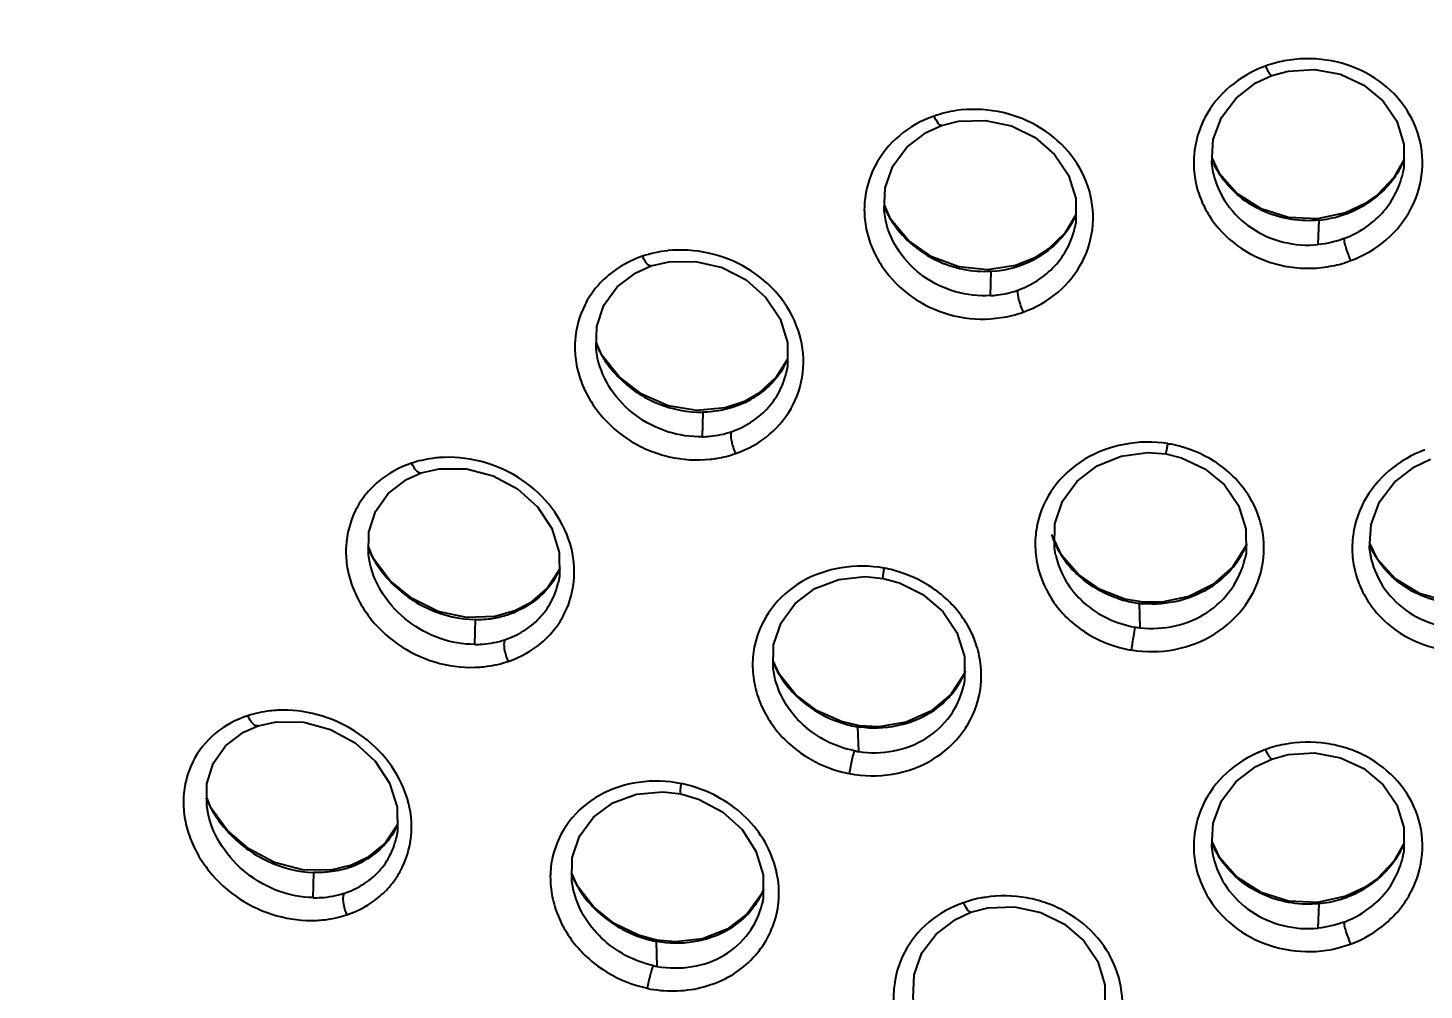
# Model space of a CAD drawing. Header units: millimetres. Extents: x 3631 to 3841, y 294 to 591.
# Drawn here: x 3769.44 to 3787.64, y 505.32 to 517.86 of the extents above; entities that cross this region are included whole.
import ezdxf

# ---------------------------------------------------------------- set-up
doc = ezdxf.new("R2010")
doc.units = ezdxf.units.MM
doc.header["$LTSCALE"] = 0.1
doc.layers.add('DIM', color=3, linetype='Continuous')
doc.styles.get("Standard").update_dxf_attribs({"font": 'arial.ttf'})
doc.dimstyles.new('ISO-25', dxfattribs={"dimtxt": 2.5, "dimasz": 2.5, "dimexe": 1.25, "dimexo": 0.625, "dimtad": 1, "dimlfac": 1.333333, "dimtxsty": 'Standard', "dimcen": 2.5, "dimadec": 0, "dimazin": 0, "dimtfac": 1, "dimtmove": 0, "dimatfit": 3, "dimfxl": 0, "dimarcsym": 0})

# ---------------------------------------------------------------- blocks, each defined once
blk = doc.blocks.new('*D74')
at = {"layer": 'Defpoints', "color": 0}
for p in [(3786.12, 534.251), (3756.118, 373.592), (3779.944, 373.592)]:
    blk.add_point(p, dxfattribs=at)
at = {"layer": 'DIM', "color": 0, "lineweight": -2}
for p, q in [((3785.495, 534.251), (3754.868, 534.251)), ((3756.118, 531.751), (3756.118, 376.092)), ((3779.319, 373.592), (3754.868, 373.592))]:
    blk.add_line(p, q, dxfattribs=at)
at = {"layer": 'DIM', "color": 0}
for points in [[(3755.702, 531.751), (3756.535, 531.751), (3756.118, 534.251)], [(3755.702, 376.092), (3756.535, 376.092), (3756.118, 373.592)]]:
    blk.add_solid(points, dxfattribs=at)
at = {"layer": 'DIM', "color": 0, "insert": (3754.238, 453.922), "char_height": 2.5, "attachment_point": 5, "rotation": 90}
blk.add_mtext('214', dxfattribs=at)

msp = doc.modelspace()

# ---------------------------------------------------------------- linework, layer by layer
at = {"color": 7, "linetype": 'Continuous'}
for p, q in [((3784.9761, 515.9652), (3784.8809, 516.169)), ((3787.3791, 516.1426), (3787.2509, 515.9138)), ((3784.8965, 515.966), (3784.8984, 515.958)), ((3787.3647, 515.9612), (3787.3653, 515.9638)), ((3780.6917, 515.3682), (3780.6069, 515.5581)), ((3786.866, 515.5685), (3786.6214, 515.4541)), ((3786.8563, 515.5486), (3786.866, 515.5685)), ((3780.6246, 515.3471), (3780.6233, 515.3528)), ((3783.1028, 515.4273), (3782.9656, 515.1942)), ((3786.6214, 515.4541), (3786.2541, 515.3747)), ((3786.2646, 515.0386), (3786.2741, 515.3572)), ((3782.9656, 515.1942), (3782.7442, 514.9771)), ((3783.0885, 515.2486), (3783.0898, 515.2545)), ((3782.7442, 514.9771), (3782.5678, 514.8653)), ((3782.5678, 514.8653), (3782.3184, 514.7652)), ((3782.5514, 514.8418), (3782.5678, 514.8653)), ((3782.3184, 514.7652), (3781.9501, 514.7089)), ((3781.9915, 514.3723), (3782.0004, 514.6913)), ((3776.9244, 513.5962), (3776.8513, 513.7675)), ((3776.8683, 513.5569), (3776.8677, 513.5593)), ((3779.3436, 513.544), (3779.1981, 513.308)), ((3779.3293, 513.3667), (3779.3312, 513.3752)), ((3779.1981, 513.308), (3778.9706, 513.0998)), ((3778.7854, 512.9942), (3778.5304, 512.908)), ((3778.7622, 512.9677), (3778.7854, 512.9942)), ((3778.9706, 513.0998), (3778.7854, 512.9942)), ((3778.5304, 512.908), (3778.1608, 512.8742)), ((3778.2371, 512.5317), (3778.2456, 512.8534)), ((3774.5691, 512.0605), (3774.5691, 512.0605)), ((3782.9176, 510.989), (3782.8252, 511.1838)), ((3787.0368, 510.937), (3786.938, 511.1445)), ((3773.9431, 510.9493), (3773.8813, 511.1003)), ((3782.8398, 510.9908), (3782.8408, 510.9865)), ((3773.8978, 510.8895), (3773.8976, 510.8904)), ((3774.1607, 510.6599), (3773.9431, 510.9493)), ((3776.3696, 510.8013), (3776.2166, 510.5632)), ((3785.3083, 510.9383), (3785.3093, 510.9426)), ((3786.9537, 510.9426), (3786.9559, 510.9331)), ((3783.9796, 510.3735), (3783.7425, 510.4138)), ((3775.7891, 510.2629), (3775.5283, 510.1893)), ((3775.7596, 510.2342), (3775.7891, 510.2629)), ((3783.9416, 510.0408), (3783.9317, 510.3602)), ((3783.9764, 510.3555), (3783.9796, 510.3735)), ((3775.5283, 510.1893), (3775.1574, 510.1753)), ((3775.268, 509.8233), (3775.2762, 510.1486)), ((3779.2401, 509.4298), (3779.1577, 509.6118)), ((3779.1743, 509.4094), (3779.1728, 509.4161)), ((3781.6397, 509.2777), (3781.6407, 509.2822)), ((3780.2849, 508.7645), (3780.0495, 508.8176)), ((3772.4416, 508.7643), (3772.4415, 508.7643)), ((3780.2735, 508.4272), (3780.2628, 508.7494)), ((3780.2738, 508.7477), (3780.2849, 508.7645)), ((3771.8259, 507.6949), (3771.7732, 507.828)), ((3772.0379, 507.4019), (3771.8259, 507.6949)), ((3771.79, 507.6154), (3771.7891, 507.6192)), ((3774.2632, 507.4813), (3774.0987, 507.234)), ((3774.0987, 507.234), (3773.8599, 507.0395)), ((3784.9762, 507.0505), (3784.8809, 507.2545)), ((3787.3791, 507.228), (3787.2509, 506.9994)), ((3773.8599, 507.0395), (3773.658, 506.9445)), ((3784.8965, 507.0515), (3784.8984, 507.0435)), ((3787.3647, 507.0466), (3787.3653, 507.0493)), ((3773.3922, 506.8813), (3773.0203, 506.8831)), ((3773.1602, 506.5208), (3773.1681, 506.8496)), ((3773.658, 506.9445), (3773.3922, 506.8813)), ((3773.6234, 506.9145), (3773.658, 506.9445)), ((3776.606, 506.6717), (3776.5325, 506.8405)), ((3776.5497, 506.6339), (3776.5476, 506.643)), ((3779.0255, 506.6214), (3779.0061, 506.5691)), ((3786.866, 506.654), (3786.6215, 506.5396)), ((3786.8563, 506.6341), (3786.866, 506.654)), ((3779.0061, 506.5691), (3778.8186, 506.3096)), ((3779.0128, 506.4411), (3779.0138, 506.4455)), ((3786.6215, 506.5396), (3786.2542, 506.4601)), ((3786.2646, 506.124), (3786.2741, 506.4427)), ((3778.8186, 506.3096), (3778.5576, 506.1099)), ((3777.6375, 505.969), (3777.4022, 506.0322)), ((3777.6468, 505.6251), (3777.6355, 505.9507))]:
    msp.add_line(p, q, dxfattribs=at)
for points in [[(3784.8994, 515.9582), (3784.8768, 516.1013), (3784.895, 516.4078), (3785.0019, 516.6976), (3785.1925, 516.95), (3785.4519, 517.1482), (3785.6575, 517.2441)], [(3785.6575, 517.2441), (3785.8724, 517.3026), (3786.2161, 517.3233), (3786.5535, 517.2612), (3786.8586, 517.1195), (3787.1086, 516.909), (3787.2871, 516.6467), (3787.379, 516.3506), (3787.3791, 516.0413), (3787.3642, 515.9614)], [(3781.3528, 516.591), (3781.5744, 516.6472), (3781.9222, 516.6594), (3782.2633, 516.5874), (3782.5725, 516.4349), (3782.8266, 516.2146), (3783.0086, 515.9435), (3783.1026, 515.6404), (3783.1029, 515.3274), (3783.088, 515.2488)], [(3780.6246, 515.3471), (3780.6034, 515.4777), (3780.6167, 515.7793), (3780.7166, 516.0625), (3780.899, 516.3078), (3781.1509, 516.4994), (3781.3528, 516.591)], [(3786.2541, 515.3747), (3785.8776, 515.3914), (3785.5206, 515.5039), (3785.2128, 515.7002), (3784.9761, 515.9652)], [(3787.2509, 515.9138), (3787.0352, 515.6871), (3786.866, 515.5685)], [(3781.9501, 514.7089), (3781.5762, 514.7486), (3781.2242, 514.8812), (3780.9227, 515.093), (3780.6917, 515.3682)], [(3777.5662, 514.7608), (3777.7948, 514.8154), (3778.1465, 514.8204), (3778.4913, 514.7393), (3778.8042, 514.5773), (3779.0617, 514.3484), (3779.2467, 514.0702), (3779.3427, 513.7618), (3779.344, 513.447), (3779.3288, 513.3669)], [(3776.8683, 513.5569), (3776.8485, 513.6752), (3776.8575, 513.9712), (3776.9506, 514.2479), (3777.1245, 514.4868), (3777.3683, 514.6725), (3777.5662, 514.7609)], [(3778.1608, 512.8742), (3777.7896, 512.9356), (3777.4432, 513.0869), (3777.1487, 513.3127), (3776.9244, 513.5962)], [(3782.8403, 510.9909), (3782.8233, 511.0866), (3782.8295, 511.3975), (3782.9316, 511.6926), (3783.1192, 511.952), (3783.3795, 512.1535), (3783.6958, 512.2808), (3784.0402, 512.3268), (3784.276, 512.3086)], [(3784.276, 512.3086), (3784.4822, 512.2578), (3784.7853, 512.1152), (3785.0405, 511.9042), (3785.2233, 511.6362), (3785.3203, 511.3307), (3785.3226, 511.012), (3785.3083, 510.9382)], [(3786.9569, 510.9332), (3786.9339, 511.0802), (3786.9536, 511.3888), (3787.063, 511.682), (3787.2567, 511.9383), (3787.5192, 512.1404), (3787.7265, 512.239)], [(3773.8976, 510.8904), (3773.8795, 510.9974), (3773.8846, 511.2884), (3773.9718, 511.5597), (3774.1383, 511.7934), (3774.3746, 511.9745), (3774.5691, 512.0605)], [(3774.5691, 512.0605), (3774.8036, 512.1139), (3775.1586, 512.113), (3775.5064, 512.0245), (3775.8223, 511.8546), (3776.0825, 511.619), (3776.2698, 511.3355), (3776.3675, 511.0238), (3776.3705, 510.7088), (3776.3547, 510.6246)], [(3783.7425, 510.4138), (3783.4185, 510.5391), (3783.136, 510.7348), (3782.9176, 510.989)], [(3785.3247, 511.1139), (3785.1463, 510.832), (3784.8911, 510.6037), (3784.5748, 510.4477), (3784.2234, 510.3738), (3783.9796, 510.3735)], [(3788.6907, 510.4689), (3788.3235, 510.3787), (3787.9455, 510.3847), (3787.5859, 510.4879), (3787.2755, 510.677), (3787.0368, 510.937)], [(3775.1574, 510.1753), (3774.7889, 510.2555), (3774.4484, 510.4226), (3774.1607, 510.6599)], [(3779.1728, 509.4161), (3779.156, 509.5108), (3779.1613, 509.8174), (3779.2606, 510.1064), (3779.4444, 510.3584), (3779.7005, 510.5516), (3780.0135, 510.6705), (3780.3557, 510.7082), (3780.5901, 510.6849)], [(3780.5901, 510.6849), (3780.8023, 510.6276), (3781.1096, 510.4753), (3781.368, 510.2551), (3781.5529, 509.9792), (3781.6513, 509.6679), (3781.6533, 509.3473), (3781.6397, 509.2776)], [(3776.2166, 510.5632), (3775.9831, 510.3627), (3775.7891, 510.2629)], [(3780.0495, 508.8176), (3779.7301, 508.9589), (3779.4531, 509.167), (3779.2401, 509.4298)], [(3781.6529, 509.4458), (3781.4721, 509.17), (3781.2139, 508.9517), (3780.8924, 508.809), (3780.5349, 508.7515), (3780.2849, 508.7645)], [(3772.4415, 508.7643), (3772.6805, 508.8166), (3773.0378, 508.8111), (3773.3878, 508.7167), (3773.7056, 508.5408), (3773.9675, 508.3003), (3774.156, 508.013), (3774.2548, 507.6996), (3774.2594, 507.3851), (3774.2431, 507.2971)], [(3771.7891, 507.6192), (3771.7722, 507.7177), (3771.7748, 508.005), (3771.8577, 508.2725), (3772.0189, 508.5025), (3772.2497, 508.6801), (3772.4416, 508.7643)], [(3785.6575, 508.3296), (3785.8724, 508.3881), (3786.2162, 508.4087), (3786.5536, 508.3467), (3786.8587, 508.2049), (3787.1087, 507.9943), (3787.2872, 507.732), (3787.3791, 507.4359), (3787.3791, 507.1265), (3787.3642, 507.0469)], [(3784.8994, 507.0437), (3784.8768, 507.1868), (3784.895, 507.4933), (3785.0019, 507.7831), (3785.1925, 508.0355), (3785.452, 508.2337), (3785.6575, 508.3296)], [(3776.5476, 506.643), (3776.531, 506.7376), (3776.5356, 507.0402), (3776.6329, 507.3241), (3776.8136, 507.5703), (3777.0663, 507.7574), (3777.3767, 507.8703), (3777.718, 507.9019), (3777.9532, 507.8744)], [(3777.9532, 507.8744), (3778.1825, 507.807), (3778.4963, 507.6405), (3778.7534, 507.4089), (3778.9328, 507.1274), (3779.0257, 506.818), (3779.0255, 506.505), (3779.0128, 506.4411)], [(3773.0203, 506.8831), (3772.6547, 506.9779), (3772.3194, 507.1567), (3772.0379, 507.4019)], [(3786.2542, 506.4601), (3785.8777, 506.4769), (3785.5207, 506.5893), (3785.2129, 506.7855), (3784.9762, 507.0505)], [(3787.2509, 506.9994), (3787.0352, 506.7726), (3786.866, 506.654)], [(3777.4022, 506.0322), (3777.0861, 506.1859), (3776.8139, 506.4032), (3776.606, 506.6717)], [(3781.0048, 505.0829), (3780.9834, 505.2146), (3780.9971, 505.5167), (3781.0977, 505.8005), (3781.2808, 506.0465), (3781.5335, 506.2386), (3781.7357, 506.3306)], [(3781.7357, 506.3306), (3781.9569, 506.387), (3782.3044, 506.3999), (3782.6454, 506.3285), (3782.9543, 506.1769), (3783.2079, 505.9572), (3783.3895, 505.6867), (3783.4831, 505.3839), (3783.4831, 505.0711), (3783.4684, 504.9935)], [(3778.5576, 506.1099), (3778.2371, 505.9856), (3777.8831, 505.9454), (3777.6375, 505.969)]]:
    msp.add_lwpolyline(points, dxfattribs=at)
for centre, radius, start, end in [((3786.1986, 515.6022), 1.8713, 101.69177, 109.38103), ((3781.8419, 514.9582), 1.8527, 99.31386, 108.45037), ((3786.027, 516.6437), 1.254, 203.35146, 211.36391), ((3786.2566, 516.6278), 1.229, 332.07413, 336.97417), ((3786.0583, 516.6625), 1.2904, 211.35481, 217.25531), ((3786.2495, 516.6316), 1.237, 329.29894, 332.07361), ((3781.7942, 516.0425), 1.295, 202.58197, 210.92287), ((3786.1563, 516.7287), 1.3721, 295.94374, 300.6817), ((3786.1411, 516.7543), 1.4019, 300.68088, 301.48924), ((3781.8057, 516.0491), 1.3082, 210.91372, 214.63618), ((3782.041, 515.8982), 1.1664, 328.30736, 334.80747), ((3782.0483, 515.8946), 1.1583, 334.81682, 335.72658), ((3786.1288, 516.7967), 1.4456, 275.76282, 286.74242), ((3786.1365, 516.7701), 1.418, 286.75365, 295.93073), ((3778.0001, 513.1923), 1.7808, 97.04174, 107.88572), ((3781.924, 516.0556), 1.3664, 273.20432, 297.33844), ((3781.9626, 515.9773), 1.2791, 297.41132, 298.55283), ((3781.964, 515.975), 1.2764, 298.5512, 302.97588), ((3786.2139, 516.0274), 1.2871, 280.25552, 291.50258), ((3781.9636, 515.3441), 1.2685, 277.42665, 290.86243), ((3778.0773, 514.2699), 1.3375, 202.51869, 205.15493), ((3778.1017, 514.2816), 1.3646, 205.16327, 210.65745), ((3778.1134, 514.2884), 1.3782, 210.64913, 211.27586), ((3778.1169, 514.2905), 1.3823, 211.27657, 213.42103), ((3778.3302, 513.9964), 1.1141, 327.93461, 334.1682), ((3778.3252, 513.9988), 1.1196, 334.16566, 335.79961), ((3778.2158, 514.3685), 1.5084, 223.86376, 224.8463), ((3778.2612, 514.0885), 1.2277, 294.08364, 295.58944), ((3778.2648, 514.0813), 1.2196, 295.58472, 300.81278), ((3784.0402, 510.841), 1.6223, 77.61343, 80.60859), ((3783.9848, 511.6644), 1.2658, 198.6897, 203.39322), ((3783.9939, 511.6683), 1.2757, 203.39179, 207.5957), ((3775.1435, 511.6217), 1.3779, 202.51356, 203.67006), ((3775.1774, 511.6372), 1.4151, 203.69372, 210.52168), ((3783.9956, 511.6692), 1.2776, 207.59507, 210.31446), ((3783.9966, 511.6699), 1.2788, 210.31657, 215.01746), ((3784.1759, 511.626), 1.2589, 323.55473, 328.67031), ((3784.1872, 511.6191), 1.2456, 328.67163, 332.53559), ((3784.2043, 511.6103), 1.2264, 332.53262, 337.29667), ((3788.0532, 511.6071), 1.2207, 203.47711, 211.17539), ((3788.0682, 511.6158), 1.238, 211.16025, 211.61397), ((3775.2, 511.6499), 1.441, 210.504, 212.26473), ((3775.2627, 511.6919), 1.5165, 212.33916, 221.57092), ((3775.4065, 511.2373), 1.0608, 326.70576, 336.7545), ((3780.3036, 509.1936), 1.6531, 75.27344, 79.41529), ((3783.9976, 511.6711), 1.2803, 215.03669, 225.33746), ((3784.1878, 511.6149), 1.2426, 305.56901, 318.30693), ((3784.1732, 511.628), 1.2623, 318.30428, 323.55672), ((3775.3154, 511.7364), 1.5854, 221.51266, 223.31515), ((3784.0359, 511.7103), 1.3352, 225.35229, 229.16081), ((3784.1793, 511.6286), 1.2587, 304.02959, 305.52232), ((3784.1093, 511.7952), 1.4461, 251.30704, 259.11679), ((3775.3097, 511.4047), 1.254, 286.87399, 291.02455), ((3775.3162, 511.3875), 1.2356, 291.02534, 292.88235), ((3784.101, 511.7542), 1.4043, 259.13479, 263.07701), ((3784.0984, 511.7347), 1.3846, 263.08503, 263.70055), ((3784.0975, 511.7265), 1.3763, 263.69992, 264.94245), ((3775.2914, 511.49), 1.3415, 269.34723, 278.71303), ((3775.2977, 511.4458), 1.2968, 278.73348, 286.84964), ((3784.0937, 511.339), 1.307, 260.24684, 263.3158), ((3784.091, 511.3226), 1.5932, 257.31069, 260.389), ((3780.395, 510.1217), 1.3489, 202.79264, 205.26991), ((3780.3922, 510.1204), 1.3459, 205.2682, 210.30325), ((3780.3821, 510.1145), 1.3341, 210.30544, 213.41643), ((3780.3865, 510.1189), 1.3403, 213.46966, 222.96761), ((3780.5712, 509.9392), 1.19, 327.72432, 331.68629), ((3780.5837, 509.9326), 1.1759, 331.68185, 337.14804), ((3780.4438, 510.1716), 1.4181, 222.94804, 227.34521), ((3780.5677, 509.9411), 1.1939, 317.02388, 322.36475), ((3780.5653, 509.943), 1.197, 322.36307, 327.7233), ((3780.5823, 509.9274), 1.1739, 303.54778, 317.02649), ((3780.5041, 510.2255), 1.496, 248.15738, 256.59567), ((3780.5787, 509.935), 1.1822, 302.19551, 303.49185), ((3780.4861, 510.1537), 1.422, 256.6277, 260.96461), ((3780.4809, 510.1234), 1.3912, 260.97883, 261.43614), ((3780.4807, 510.1217), 1.3895, 261.43376, 261.88319), ((3780.4739, 509.7406), 1.3286, 258.75411, 261.32408), ((3786.0934, 507.066), 1.4798, 100.67142, 110.40058), ((3780.4569, 509.7323), 1.6206, 254.87552, 259.13335), ((3777.6262, 506.3647), 1.6793, 73.60125, 78.4623), ((3773.0985, 508.3807), 1.4475, 202.57645, 209.54073), ((3773.128, 508.3967), 1.481, 209.51524, 210.42026), ((3773.1328, 508.3995), 1.4865, 210.42031, 211.48886), ((3773.197, 508.441), 1.563, 211.55534, 219.80805), ((3773.26, 508.4915), 1.6438, 219.75607, 222.21004), ((3773.3086, 507.91), 1.0477, 333.21018, 335.46994), ((3786.027, 507.7292), 1.254, 203.35098, 211.36333), ((3786.2495, 507.7171), 1.2371, 329.29924, 332.07428), ((3786.2565, 507.7133), 1.2291, 332.0748, 336.97225), ((3773.2594, 508.004), 1.1486, 290.60905, 297.97663), ((3786.0583, 507.748), 1.2905, 211.35423, 217.25492), ((3773.2361, 508.0728), 1.2213, 281.3511, 288.46311), ((3773.2512, 508.0248), 1.171, 288.51129, 290.62659), ((3777.8126, 507.3655), 1.3943, 202.49803, 204.00165), ((3777.8086, 507.3636), 1.3898, 203.99835, 210.1929), ((3777.9231, 506.5732), 1.3095, 11.34212, 13.53234), ((3777.7957, 507.3562), 1.3749, 210.19965, 212.2247), ((3777.8028, 507.3622), 1.3842, 212.27684, 221.34338), ((3777.9908, 507.085), 1.1404, 330.2333, 336.57722), ((3786.1563, 507.8142), 1.3721, 295.94513, 300.68299), ((3786.1411, 507.8398), 1.4019, 300.68221, 301.49043), ((3777.8681, 507.419), 1.4707, 221.32358, 225.87612), ((3777.9831, 507.0894), 1.1493, 319.96131, 326.29907), ((3777.9835, 507.0891), 1.1488, 326.29984, 327.35387), ((3777.9842, 507.0887), 1.148, 327.35383, 330.23842), ((3786.1288, 507.8821), 1.4456, 275.76316, 286.7439), ((3786.1365, 507.8556), 1.418, 286.75513, 295.93213), ((3777.9274, 507.4823), 1.5574, 225.9329, 237.11965), ((3777.9997, 507.0731), 1.126, 300.51075, 314.96568), ((3777.9892, 507.0844), 1.1414, 314.94065, 319.95992), ((3777.9528, 507.5195), 1.6024, 237.07685, 245.83318), ((3777.9285, 507.4639), 1.5418, 245.82284, 254.3288), ((3777.9862, 507.0956), 1.1522, 299.7982, 300.52101), ((3777.9033, 507.3776), 1.4518, 254.36551, 258.78082), ((3777.8964, 507.3451), 1.4186, 258.79867, 259.40384), ((3785.716, 508.8632), 3.1032, 283.55001, 288.20908), ((3777.8843, 506.9509), 1.3469, 257.5599, 259.84412), ((3777.8571, 506.9495), 1.6432, 253.12325, 258.12469)]:
    msp.add_arc(centre, radius, start, end, dxfattribs=at)
for points, knots in [([(3785.5776, 517.3675), (3785.4095, 517.3068), (3785.0964, 517.1282), (3784.7582, 516.7159), (3784.6343, 516.294), (3784.6399, 515.953), (3784.6975, 515.7015), (3784.8047, 515.4643), (3785.0068, 515.1751), (3785.2924, 514.9468), (3785.6247, 514.8039), (3785.9814, 514.7177), (3786.2635, 514.7243), (3786.443, 514.7609)], [0, 0, 0, 0, 0.1269373, 0.2498662, 0.3700442, 0.4302239, 0.4907346, 0.5519519, 0.6139755, 0.7402227, 0.8047963, 0.8698682, 1, 1, 1, 1]), ([(3785.6575, 517.2441), (3785.6528, 517.2424), (3785.6373, 517.2552), (3785.6215, 517.2798), (3785.5989, 517.3201), (3785.5849, 517.3508), (3785.5776, 517.3675)], [0, 0, 0, 0, 0.1000962, 0.3193278, 0.6363318, 1, 1, 1, 1]), ([(3786.6857, 514.8299), (3786.8545, 514.8915), (3787.1688, 515.074), (3787.5041, 515.4928), (3787.6541, 515.9983), (3787.5901, 516.5189), (3787.323, 516.976), (3786.8967, 517.3092), (3786.3717, 517.4761), (3785.9992, 517.4695), (3785.8194, 517.4347)], [0, 0, 0, 0, 0.1278673, 0.2521341, 0.3732354, 0.4932114, 0.615, 0.7405234, 0.8696369, 1, 1, 1, 1]), ([(3782.4154, 514.1588), (3782.5807, 514.2161), (3782.8894, 514.3902), (3783.217, 514.7997), (3783.3601, 515.2985), (3783.292, 515.8151), (3783.0268, 516.2737), (3782.6075, 516.6173), (3782.0907, 516.8026), (3781.7211, 516.8126), (3781.5421, 516.7865)], [0, 0, 0, 0, 0.1257277, 0.2478412, 0.3678872, 0.4884849, 0.6121725, 0.7397634, 0.8699913, 1, 1, 1, 1]), ([(3781.2556, 516.7157), (3781.0918, 516.6586), (3780.7858, 516.488), (3780.4562, 516.0856), (3780.3389, 515.6712), (3780.347, 515.3345), (3780.4055, 515.084), (3780.5124, 514.8462), (3780.7126, 514.554), (3781.0634, 514.2599), (3781.5784, 514.0673), (3781.9489, 514.0584), (3782.1276, 514.0862)], [0, 0, 0, 0, 0.1247018, 0.2454837, 0.3647655, 0.4251401, 0.486251, 0.5483592, 0.6114303, 0.7397101, 0.8700357, 1, 1, 1, 1]), ([(3781.3528, 516.591), (3781.3465, 516.5888), (3781.3265, 516.598), (3781.2934, 516.64), (3781.2702, 516.6831), (3781.2556, 516.7157)], [0, 0, 0, 0, 0.1224895, 0.3447915, 1, 1, 1, 1]), ([(3784.8985, 515.9581), (3784.9312, 515.8183), (3785.0563, 515.5465), (3785.3795, 515.2308), (3785.8021, 515.0471), (3786.1123, 515.0234), (3786.2646, 515.0386)], [0, 0, 0, 0, 0.2410741, 0.4888223, 0.7429184, 1, 1, 1, 1]), ([(3786.2741, 515.3572), (3786.0401, 515.3339), (3785.6736, 515.39), (3785.2659, 515.6236), (3785.1004, 515.7902), (3785.0311, 515.8813)], [0, 0, 0, 0, 0.5042078, 0.754431, 1, 1, 1, 1]), ([(3786.5989, 515.1167), (3786.7859, 515.1869), (3787.0472, 515.3582), (3787.2744, 515.6834), (3787.343, 515.8675), (3787.3647, 515.9612)], [0, 0, 0, 0, 0.5074344, 0.7557873, 1, 1, 1, 1]), ([(3787.3132, 516), (3787.2603, 515.9109), (3787.1303, 515.7438), (3786.9634, 515.614), (3786.8734, 515.5589)], [0, 0, 0, 0, 0.4953095, 1, 1, 1, 1]), ([(3781.9913, 514.3733), (3781.8381, 514.3643), (3781.5263, 514.3989), (3781.1064, 514.6013), (3780.783, 514.9267), (3780.657, 515.2046), (3780.6246, 515.3471)], [0, 0, 0, 0, 0.2542215, 0.5083088, 0.7579538, 1, 1, 1, 1]), ([(3780.7293, 515.3056), (3780.798, 515.2061), (3780.9648, 515.0241), (3781.2758, 514.8224), (3781.6289, 514.703), (3781.8777, 514.6854), (3782.0003, 514.6925)], [0, 0, 0, 0, 0.2467627, 0.4973174, 0.749236, 1, 1, 1, 1]), ([(3782.3461, 514.4445), (3782.5262, 514.5084), (3782.7782, 514.6704), (3783.0005, 514.9801), (3783.0671, 515.1579), (3783.088, 515.2487)], [0, 0, 0, 0, 0.5052425, 0.7534821, 1, 1, 1, 1]), ([(3783.0335, 515.2854), (3783.0102, 515.2477), (3782.9076, 515.1007), (3782.7717, 514.9775), (3782.6587, 514.9042)], [0, 0, 0, 0, 0.2477545, 1, 1, 1, 1]), ([(3778.666, 512.3146), (3778.8274, 512.3688), (3779.1299, 512.5363), (3779.4492, 512.9384), (3779.5847, 513.4321), (3779.5111, 513.9455), (3779.2458, 514.4044), (3778.8323, 514.7548), (3778.3242, 514.954), (3777.9592, 514.9779), (3777.7818, 514.9597)], [0, 0, 0, 0, 0.1235731, 0.243835, 0.3632455, 0.4847502, 0.6103234, 0.7396804, 0.8706203, 1, 1, 1, 1]), ([(3786.5992, 515.1168), (3786.5982, 515.1026), (3786.6055, 515.0629), (3786.6235, 514.9943), (3786.6515, 514.9128), (3786.674, 514.8566), (3786.6857, 514.8299)], [0, 0, 0, 0, 0.1421505, 0.3963205, 0.7098673, 1, 1, 1, 1]), ([(3777.4532, 514.8871), (3777.2937, 514.8329), (3777.0673, 514.708), (3776.8321, 514.47), (3776.6525, 514.1933), (3776.5632, 513.8658), (3776.5748, 513.5322), (3776.6351, 513.2822), (3776.7428, 513.0441), (3776.9423, 512.7502), (3777.2183, 512.5102), (3777.5407, 512.3478), (3777.8837, 512.2377), (3778.1584, 512.2204), (3778.3355, 512.2403)], [0, 0, 0, 0, 0.1222612, 0.1821814, 0.2416058, 0.3602052, 0.4208557, 0.4825922, 0.5455445, 0.6095317, 0.7393699, 0.8050712, 0.870683, 1, 1, 1, 1]), ([(3777.5662, 514.7608), (3777.5583, 514.7582), (3777.5347, 514.7649), (3777.5075, 514.7938), (3777.4783, 514.8356), (3777.4614, 514.8692), (3777.4532, 514.8871)], [0, 0, 0, 0, 0.1411498, 0.366731, 0.6679047, 1, 1, 1, 1]), ([(3781.9914, 514.3733), (3782.0217, 514.3751), (3782.142, 514.3862), (3782.2608, 514.4142), (3782.3461, 514.4445)], [0, 0, 0, 0, 0.2513076, 1, 1, 1, 1]), ([(3782.3463, 514.4446), (3782.3423, 514.4305), (3782.3441, 514.3898), (3782.3571, 514.3212), (3782.3817, 514.2402), (3782.4036, 514.1849), (3782.4154, 514.1588)], [0, 0, 0, 0, 0.147813, 0.4002258, 0.7099171, 1, 1, 1, 1]), ([(3778.237, 512.5326), (3778.0833, 512.5288), (3777.7707, 512.5745), (3777.3522, 512.7911), (3777.028, 513.1268), (3776.9008, 513.4112), (3776.8682, 513.5569)], [0, 0, 0, 0, 0.2509751, 0.5047585, 0.7561889, 1, 1, 1, 1]), ([(3778.6114, 512.5985), (3778.7849, 512.6576), (3779.0287, 512.8105), (3779.2439, 513.1076), (3779.3084, 513.2789), (3779.3288, 513.3668)], [0, 0, 0, 0, 0.50388, 0.7518788, 1, 1, 1, 1]), ([(3779.2743, 513.405), (3779.2269, 513.3294), (3779.1124, 513.1884), (3778.9674, 513.0796), (3778.8897, 513.0336)], [0, 0, 0, 0, 0.4968643, 1, 1, 1, 1]), ([(3777.1463, 513.3048), (3777.2897, 513.1607), (3777.6353, 512.9289), (3778.0447, 512.8503), (3778.2455, 512.8544)], [0, 0, 0, 0, 0.5030647, 1, 1, 1, 1]), ([(3778.7622, 512.9677), (3778.7222, 512.9498), (3778.557, 512.8859), (3778.3788, 512.856), (3778.2456, 512.8534)], [0, 0, 0, 0, 0.2473452, 1, 1, 1, 1]), ([(3778.237, 512.5326), (3778.269, 512.5334), (3778.3958, 512.5412), (3778.5215, 512.5679), (3778.6114, 512.5985)], [0, 0, 0, 0, 0.2522115, 1, 1, 1, 1]), ([(3778.6116, 512.5986), (3778.6055, 512.5848), (3778.6025, 512.5437), (3778.6151, 512.4472), (3778.6417, 512.3674), (3778.666, 512.3146)], [0, 0, 0, 0, 0.15464, 0.4059454, 1, 1, 1, 1]), ([(3784.3044, 512.4427), (3784.1169, 512.4725), (3783.7323, 512.4666), (3783.2006, 512.2682), (3782.7887, 511.8951), (3782.6005, 511.4784), (3782.5639, 511.1265), (3782.6036, 510.7715), (3782.7923, 510.3462), (3783.2029, 509.9579), (3783.5561, 509.81), (3783.7404, 509.7685)], [0, 0, 0, 0, 0.1300462, 0.2575322, 0.3808576, 0.5009801, 0.5610409, 0.6214996, 0.7440856, 0.8705513, 1, 1, 1, 1]), ([(3783.8243, 509.752), (3784.0116, 509.7201), (3784.3979, 509.7251), (3784.931, 509.9294), (3785.3407, 510.3109), (3785.567, 510.811), (3785.5645, 511.2664), (3785.4526, 511.6041), (3785.3173, 511.8398), (3785.1355, 512.0475), (3784.8389, 512.276), (3784.5717, 512.3858), (3784.3875, 512.4267)], [0, 0, 0, 0, 0.1299175, 0.2578134, 0.3821392, 0.5031299, 0.6228458, 0.6835315, 0.7450241, 0.8074996, 0.8709952, 1, 1, 1, 1]), ([(3784.276, 512.3086), (3784.2768, 512.3085), (3784.2778, 512.3135), (3784.2802, 512.3192), (3784.2829, 512.3323), (3784.2865, 512.3485), (3784.2906, 512.3689), (3784.2968, 512.4006), (3784.3013, 512.4256), (3784.3044, 512.4427)], [0, 0, 0, 0, 0.0194653, 0.074856, 0.1673484, 0.2931879, 0.4460989, 0.6196501, 1, 1, 1, 1]), ([(3774.8076, 512.2611), (3774.7763, 512.2584), (3774.6531, 512.2443), (3774.5314, 512.2166), (3774.4432, 512.1882)], [0, 0, 0, 0, 0.2527909, 1, 1, 1, 1]), ([(3775.7024, 509.6033), (3775.8601, 509.6557), (3776.0841, 509.7797), (3776.3144, 510.0177), (3776.489, 510.2953), (3776.5976, 510.7051), (3776.5182, 511.2162), (3776.2518, 511.6748), (3775.8429, 512.0295), (3775.3431, 512.2385), (3774.9829, 512.2731), (3774.8076, 512.2611)], [0, 0, 0, 0, 0.121576, 0.1814269, 0.2409419, 0.3599841, 0.4824137, 0.6095812, 0.7402237, 0.8714489, 1, 1, 1, 1]), ([(3778.3355, 512.2403), (3778.3639, 512.2429), (3778.4761, 512.2569), (3778.5867, 512.2853), (3778.666, 512.3146)], [0, 0, 0, 0, 0.2522983, 1, 1, 1, 1]), ([(3787.6546, 512.3617), (3787.485, 512.2988), (3787.1693, 512.1158), (3786.8275, 511.6987), (3786.701, 511.2729), (3786.7059, 510.9297), (3786.7637, 510.6778), (3786.8716, 510.4411), (3787.0755, 510.1538), (3787.4373, 509.8733), (3787.9664, 509.711), (3788.3406, 509.7279), (3788.5202, 509.7682)], [0, 0, 0, 0, 0.1279835, 0.2520477, 0.3728609, 0.4330647, 0.4933992, 0.5542859, 0.615881, 0.7412238, 0.869814, 1, 1, 1, 1]), ([(3774.4432, 512.1882), (3774.2874, 512.1366), (3774.0659, 512.0159), (3773.8368, 511.783), (3773.6616, 511.5099), (3773.577, 511.1848), (3773.5919, 510.8533), (3773.6543, 510.6036), (3773.7632, 510.3652), (3773.9627, 510.0704), (3774.303, 509.7678), (3774.7996, 509.551), (3775.1603, 509.5159), (3775.3355, 509.5289)], [0, 0, 0, 0, 0.120248, 0.1793051, 0.2381164, 0.3565216, 0.4176167, 0.4800756, 0.5438953, 0.6087563, 0.7399565, 0.8712472, 1, 1, 1, 1]), ([(3774.5691, 512.0605), (3774.5469, 512.0531), (3774.5042, 512.0866), (3774.4704, 512.1348), (3774.4516, 512.1698), (3774.4432, 512.1882)], [0, 0, 0, 0, 0.3748908, 0.6748865, 1, 1, 1, 1]), ([(3782.8413, 510.9866), (3782.8678, 510.8708), (3782.9584, 510.6431), (3783.1945, 510.3579), (3783.5079, 510.1502), (3783.7489, 510.0721), (3783.8726, 510.0509)], [0, 0, 0, 0, 0.242386, 0.4907577, 0.7438782, 1, 1, 1, 1]), ([(3788.3313, 510.3603), (3788.2021, 510.3447), (3787.9395, 510.3498), (3787.5659, 510.4605), (3787.2423, 510.667), (3787.0787, 510.8616), (3787.0139, 510.9669)], [0, 0, 0, 0, 0.2558177, 0.5088242, 0.7570838, 1, 1, 1, 1]), ([(3775.2679, 509.8242), (3775.1143, 509.8245), (3774.8017, 509.8792), (3774.3848, 510.1065), (3774.0592, 510.4506), (3773.9307, 510.7408), (3773.8978, 510.8895)], [0, 0, 0, 0, 0.2478896, 0.5011129, 0.7541306, 1, 1, 1, 1]), ([(3780.606, 510.8186), (3780.4214, 510.8522), (3780.0431, 510.8561), (3779.5161, 510.6745), (3779.1058, 510.3157), (3778.9178, 509.9076), (3778.8797, 509.56), (3778.9081, 509.2951), (3778.9895, 509.0373), (3779.1659, 508.714), (3779.5035, 508.3777), (3779.8507, 508.2162), (3780.0329, 508.1662)], [0, 0, 0, 0, 0.1295956, 0.2554633, 0.3768689, 0.4958545, 0.5558819, 0.6166847, 0.6784756, 0.7413509, 0.8695206, 1, 1, 1, 1]), ([(3780.1501, 508.1392), (3780.3347, 508.1043), (3780.7149, 508.0996), (3781.2446, 508.2861), (3781.6537, 508.6539), (3781.8808, 509.1456), (3781.8798, 509.5973), (3781.771, 509.9358), (3781.6384, 510.1747), (3781.46, 510.3875), (3781.1688, 510.625), (3780.9051, 510.7444), (3780.7225, 510.7925)], [0, 0, 0, 0, 0.1294803, 0.2559062, 0.3784787, 0.498399, 0.618411, 0.6797381, 0.742083, 0.8054882, 0.8698577, 1, 1, 1, 1]), ([(3780.5901, 510.6849), (3780.5892, 510.685), (3780.5891, 510.6898), (3780.5889, 510.6962), (3780.5901, 510.7092), (3780.5928, 510.7331), (3780.5982, 510.7704), (3780.6032, 510.8017), (3780.606, 510.8186)], [0, 0, 0, 0, 0.020921, 0.0765829, 0.1689141, 0.2942812, 0.6197344, 1, 1, 1, 1]), ([(3783.9416, 510.0409), (3784.0935, 510.0231), (3784.4034, 510.0408), (3784.8284, 510.2164), (3785.1518, 510.5293), (3785.276, 510.7996), (3785.3083, 510.9382)], [0, 0, 0, 0, 0.2580184, 0.5122713, 0.7598013, 1, 1, 1, 1]), ([(3786.956, 510.9331), (3786.9888, 510.7945), (3787.1136, 510.5252), (3787.4377, 510.2153), (3787.8608, 510.0402), (3788.1698, 510.023), (3788.3214, 510.0409)], [0, 0, 0, 0, 0.2409355, 0.4879228, 0.7418061, 1, 1, 1, 1]), ([(3774.1618, 510.6488), (3774.3061, 510.4958), (3774.6533, 510.2468), (3775.0711, 510.1517), (3775.2761, 510.1496)], [0, 0, 0, 0, 0.5064124, 1, 1, 1, 1]), ([(3775.6593, 509.8853), (3775.7448, 509.9136), (3775.9078, 509.9898), (3776.1154, 510.1587), (3776.2723, 510.3732), (3776.3348, 510.5392), (3776.3547, 510.6246)], [0, 0, 0, 0, 0.2553221, 0.5042573, 0.7512381, 1, 1, 1, 1]), ([(3776.2931, 510.655), (3776.2341, 510.5654), (3776.0862, 510.4025), (3775.897, 510.2914), (3775.7967, 510.2491)], [0, 0, 0, 0, 0.4963389, 1, 1, 1, 1]), ([(3783.6458, 510.4254), (3783.6015, 510.4404), (3783.4283, 510.5083), (3783.268, 510.6092), (3783.1628, 510.7002)], [0, 0, 0, 0, 0.2519842, 1, 1, 1, 1]), ([(3784.8837, 510.5854), (3784.7536, 510.4976), (3784.4571, 510.3683), (3784.1351, 510.3415), (3783.9762, 510.3555)], [0, 0, 0, 0, 0.4958126, 1, 1, 1, 1]), ([(3783.8723, 510.0509), (3783.8681, 510.0109), (3783.8513, 509.9113), (3783.835, 509.8117), (3783.8243, 509.752)], [0, 0, 0, 0, 0.3987956, 1, 1, 1, 1]), ([(3775.2679, 509.8242), (3775.3014, 509.8241), (3775.4337, 509.8288), (3775.5654, 509.8543), (3775.6593, 509.8853)], [0, 0, 0, 0, 0.2530248, 1, 1, 1, 1]), ([(3775.6594, 509.8854), (3775.6518, 509.8718), (3775.6452, 509.8309), (3775.6532, 509.7344), (3775.6784, 509.6551), (3775.7024, 509.6033)], [0, 0, 0, 0, 0.1608952, 0.4113899, 1, 1, 1, 1]), ([(3775.3355, 509.5289), (3775.367, 509.5311), (3775.4913, 509.5439), (3775.6142, 509.5726), (3775.7024, 509.6033)], [0, 0, 0, 0, 0.2526675, 1, 1, 1, 1]), ([(3780.2148, 508.4375), (3780.0899, 508.4623), (3779.8467, 508.548), (3779.5317, 508.7657), (3779.2935, 509.0588), (3779.2014, 509.2913), (3779.1743, 509.4094)], [0, 0, 0, 0, 0.2548542, 0.5084561, 0.757526, 1, 1, 1, 1]), ([(3780.2735, 508.4272), (3780.4242, 508.4042), (3780.7321, 508.4102), (3781.1585, 508.5705), (3781.484, 508.8738), (3781.6077, 509.1405), (3781.6397, 509.2776)], [0, 0, 0, 0, 0.2599638, 0.5136593, 0.7598676, 1, 1, 1, 1]), ([(3772.6969, 508.9652), (3772.6633, 508.9635), (3772.5312, 508.9525), (3772.4005, 508.9243), (3772.3065, 508.8934)], [0, 0, 0, 0, 0.2536217, 1, 1, 1, 1]), ([(3773.5982, 506.2982), (3773.753, 506.3495), (3773.9732, 506.471), (3774.1997, 506.7052), (3774.3713, 506.9805), (3774.4763, 507.3893), (3774.3928, 507.8992), (3774.1255, 508.3578), (3773.7199, 508.7152), (3773.2266, 508.9313), (3772.8704, 508.9732), (3772.6969, 508.9652)], [0, 0, 0, 0, 0.1200946, 0.1793462, 0.2384539, 0.3574124, 0.4807258, 0.6091905, 0.7407804, 0.8721508, 1, 1, 1, 1]), ([(3772.3065, 508.8934), (3772.1535, 508.844), (3771.8646, 508.6897), (3771.5576, 508.3048), (3771.4576, 507.9033), (3771.4749, 507.5729), (3771.539, 507.3232), (3771.649, 507.0844), (3771.8485, 506.7891), (3772.1852, 506.4845), (3772.6751, 506.2611), (3773.0312, 506.2172), (3773.2047, 506.2249)], [0, 0, 0, 0, 0.1187328, 0.2349506, 0.3533823, 0.4149076, 0.477992, 0.5425187, 0.6080568, 0.7402357, 0.8717234, 1, 1, 1, 1]), ([(3772.4415, 508.7643), (3772.4176, 508.7564), (3772.3711, 508.7885), (3772.3346, 508.8388), (3772.3151, 508.8746), (3772.3065, 508.8934)], [0, 0, 0, 0, 0.3865655, 0.6829296, 1, 1, 1, 1]), ([(3781.2086, 508.9345), (3781.0755, 508.8507), (3780.7704, 508.7331), (3780.4447, 508.7232), (3780.2845, 508.7461)], [0, 0, 0, 0, 0.4930466, 1, 1, 1, 1]), ([(3780.2148, 508.4375), (3780.2098, 508.4238), (3780.1995, 508.3843), (3780.1766, 508.2851), (3780.1603, 508.1994), (3780.1501, 508.1392)], [0, 0, 0, 0, 0.1432732, 0.4001083, 1, 1, 1, 1]), ([(3785.5776, 508.4529), (3785.4094, 508.3929), (3785.0959, 508.2149), (3784.7581, 507.8028), (3784.6342, 507.3812), (3784.6399, 507.0403), (3784.7172, 506.7045), (3784.9397, 506.3169), (3785.365, 505.9777), (3785.8903, 505.8055), (3786.2632, 505.8121), (3786.443, 505.8464)], [0, 0, 0, 0, 0.127069, 0.2501211, 0.3704119, 0.4306505, 0.4912209, 0.6140405, 0.7404223, 0.8696986, 1, 1, 1, 1]), ([(3785.6575, 508.3296), (3785.6528, 508.3279), (3785.6373, 508.3406), (3785.6215, 508.3652), (3785.5988, 508.4055), (3785.5848, 508.4362), (3785.5776, 508.4529)], [0, 0, 0, 0, 0.1000888, 0.3193365, 0.6363315, 1, 1, 1, 1]), ([(3786.6857, 505.9154), (3786.8538, 505.9788), (3787.0907, 506.1186), (3787.3393, 506.3744), (3787.5285, 506.6658), (3787.6542, 507.0852), (3787.5902, 507.6058), (3787.3231, 508.0627), (3786.9696, 508.3392), (3786.6372, 508.4773), (3786.2807, 508.5613), (3785.9991, 508.5556), (3785.8194, 508.5201)], [0, 0, 0, 0, 0.1277293, 0.1905402, 0.2524475, 0.3734332, 0.4932835, 0.614945, 0.740341, 0.8047418, 0.8697827, 1, 1, 1, 1]), ([(3777.9605, 508.0081), (3777.7783, 508.0453), (3777.4048, 508.0579), (3776.8813, 507.8893), (3776.4711, 507.5419), (3776.282, 507.1399), (3776.2424, 506.7948), (3776.2695, 506.5298), (3776.3494, 506.2708), (3776.5229, 505.9442), (3776.8554, 505.6016), (3777.1979, 505.43), (3777.3783, 505.3737)], [0, 0, 0, 0, 0.1291416, 0.2537768, 0.3738195, 0.4921074, 0.5522071, 0.6133708, 0.6757281, 0.7392914, 0.8687774, 1, 1, 1, 1]), ([(3777.9532, 507.8744), (3777.9519, 507.8747), (3777.9496, 507.8788), (3777.9481, 507.8919), (3777.949, 507.9195), (3777.9533, 507.9602), (3777.9578, 507.9914), (3777.9605, 508.0081)], [0, 0, 0, 0, 0.0292044, 0.0875534, 0.3043654, 0.6252726, 1, 1, 1, 1]), ([(3779.1963, 506.8796), (3779.1657, 507.0066), (3779.0646, 507.2561), (3778.7332, 507.6851), (3778.3605, 507.898), (3778.0986, 507.9738)], [0, 0, 0, 0, 0.2431838, 0.4927647, 1, 1, 1, 1]), ([(3773.1601, 506.5215), (3773.0069, 506.5249), (3772.6952, 506.586), (3772.28, 506.8205), (3771.9532, 507.1701), (3771.8233, 507.4643), (3771.7899, 507.6154)], [0, 0, 0, 0, 0.2453948, 0.4980069, 0.7522343, 1, 1, 1, 1]), ([(3772.0425, 507.3871), (3772.1875, 507.2273), (3772.536, 506.9653), (3772.96, 506.8573), (3773.168, 506.8504)], [0, 0, 0, 0, 0.5090769, 1, 1, 1, 1]), ([(3774.2438, 507.4378), (3774.1958, 507.3427), (3774.0693, 507.1658), (3773.893, 507.039), (3773.7985, 506.9892)], [0, 0, 0, 0, 0.4992388, 1, 1, 1, 1]), ([(3773.5631, 506.5785), (3773.6459, 506.6053), (3773.8052, 506.6771), (3774.0093, 506.8398), (3774.1623, 507.0505), (3774.2234, 507.2132), (3774.2436, 507.297)], [0, 0, 0, 0, 0.2529407, 0.5019711, 0.749604, 1, 1, 1, 1]), ([(3784.8985, 507.0436), (3784.9312, 506.9038), (3785.0563, 506.632), (3785.3795, 506.3162), (3785.8021, 506.1326), (3786.1123, 506.1089), (3786.2646, 506.124)], [0, 0, 0, 0, 0.2410743, 0.4888236, 0.7429196, 1, 1, 1, 1]), ([(3786.2741, 506.4427), (3786.0401, 506.4193), (3785.6736, 506.4755), (3785.2659, 506.7091), (3785.1004, 506.8756), (3785.0311, 506.9668)], [0, 0, 0, 0, 0.5042052, 0.7544291, 1, 1, 1, 1]), ([(3786.5989, 506.2021), (3786.7859, 506.2723), (3787.0472, 506.4437), (3787.2745, 506.7689), (3787.343, 506.953), (3787.3647, 507.0466)], [0, 0, 0, 0, 0.5074345, 0.7557879, 1, 1, 1, 1]), ([(3787.3132, 507.0855), (3787.2603, 506.9964), (3787.1303, 506.8293), (3786.9634, 506.6995), (3786.8734, 506.6444)], [0, 0, 0, 0, 0.4953101, 1, 1, 1, 1]), ([(3773.4765, 506.8753), (3773.4514, 506.8703), (3773.3496, 506.8529), (3773.2457, 506.8478), (3773.168, 506.8504)], [0, 0, 0, 0, 0.2477719, 1, 1, 1, 1]), ([(3777.5171, 505.3381), (3777.7437, 505.2923), (3778.1021, 505.2952), (3778.5334, 505.4505), (3778.813, 505.6381), (3779.0324, 505.8864), (3779.1804, 506.1802), (3779.2446, 506.5034), (3779.2286, 506.7234), (3779.2071, 506.8307)], [0, 0, 0, 0, 0.2598175, 0.3869687, 0.5115072, 0.6340202, 0.7553892, 0.8769469, 1, 1, 1, 1]), ([(3777.5942, 505.6357), (3777.4691, 505.6633), (3777.2255, 505.7544), (3776.91, 505.9788), (3776.6704, 506.2777), (3776.5771, 506.5139), (3776.5496, 506.6339)], [0, 0, 0, 0, 0.2531828, 0.5067355, 0.7567451, 1, 1, 1, 1]), ([(3773.1602, 506.5208), (3773.1947, 506.52), (3773.3307, 506.5224), (3773.4665, 506.5473), (3773.5631, 506.5785)], [0, 0, 0, 0, 0.2540038, 1, 1, 1, 1]), ([(3773.5635, 506.5786), (3773.555, 506.5651), (3773.5458, 506.5245), (3773.5505, 506.4281), (3773.5745, 506.3493), (3773.5982, 506.2982)], [0, 0, 0, 0, 0.1656642, 0.4156891, 1, 1, 1, 1]), ([(3777.6469, 505.6252), (3777.7965, 505.5984), (3778.1025, 505.5956), (3778.5299, 505.7442), (3778.8575, 506.0404), (3778.981, 506.3048), (3779.0128, 506.4411)], [0, 0, 0, 0, 0.2611517, 0.5143198, 0.7596736, 1, 1, 1, 1]), ([(3781.64, 506.4551), (3781.4755, 506.3991), (3781.1681, 506.2289), (3780.8388, 505.8252), (3780.721, 505.4107), (3780.7291, 505.0738), (3780.8076, 504.7385), (3781.0285, 504.3497), (3781.4458, 504.0013), (3781.9623, 503.8116), (3782.3321, 503.8018), (3782.5113, 503.8275)], [0, 0, 0, 0, 0.1249808, 0.2460056, 0.3654014, 0.4257806, 0.4868617, 0.6114132, 0.7395888, 0.8698655, 1, 1, 1, 1]), ([(3781.9226, 506.5257), (3781.8983, 506.5225), (3781.8023, 506.5072), (3781.7081, 506.4806), (3781.64, 506.4551)], [0, 0, 0, 0, 0.251837, 1, 1, 1, 1]), ([(3781.7357, 506.3306), (3781.7295, 506.3284), (3781.7099, 506.3378), (3781.6776, 506.3797), (3781.6546, 506.4227), (3781.64, 506.4551)], [0, 0, 0, 0, 0.1205725, 0.3425735, 1, 1, 1, 1]), ([(3782.795, 503.8998), (3782.9599, 503.9597), (3783.1927, 504.094), (3783.4364, 504.3429), (3783.6214, 504.6288), (3783.7423, 505.0442), (3783.6747, 505.5613), (3783.4096, 506.0198), (3783.0609, 506.3048), (3782.7319, 506.4532), (3782.3807, 506.5491), (3782.1014, 506.5542), (3781.9226, 506.5257)], [0, 0, 0, 0, 0.1257814, 0.1875572, 0.2485573, 0.3685722, 0.488979, 0.6123695, 0.7396588, 0.8047188, 0.8701199, 1, 1, 1, 1]), ([(3773.2047, 506.2249), (3773.2384, 506.2268), (3773.3716, 506.2386), (3773.5033, 506.267), (3773.5982, 506.2982)], [0, 0, 0, 0, 0.2528123, 1, 1, 1, 1]), ([(3778.5588, 506.0957), (3778.4238, 506.0185), (3778.1164, 505.9155), (3777.7936, 505.9211), (3777.6355, 505.9507)], [0, 0, 0, 0, 0.4916057, 1, 1, 1, 1]), ([(3786.5992, 506.2023), (3786.5982, 506.188), (3786.6055, 506.1483), (3786.6235, 506.0798), (3786.6515, 505.9982), (3786.674, 505.942), (3786.6857, 505.9154)], [0, 0, 0, 0, 0.1421497, 0.3963142, 0.7098649, 1, 1, 1, 1]), ([(3777.628, 505.9638), (3777.6288, 505.9646), (3777.6313, 505.9672), (3777.6351, 505.9694), (3777.6375, 505.969)], [0, 0, 0, 0, 0.3228039, 1, 1, 1, 1]), ([(3777.5942, 505.6357), (3777.5868, 505.6228), (3777.5731, 505.5834), (3777.5528, 505.5129), (3777.5332, 505.4272), (3777.5218, 505.3669), (3777.5171, 505.3381)], [0, 0, 0, 0, 0.1449756, 0.4023332, 0.7157087, 1, 1, 1, 1])]:
    msp.add_open_spline(points, degree=3, knots=knots, dxfattribs=at)
for points in [[(3786.5992, 515.1168), (3786.492, 515.0766), (3786.3784, 515.0506), (3786.2644, 515.0396)], [(3776.9632, 513.5292), (3777.0117, 513.4558), (3777.0673, 513.3867), (3777.1283, 513.3233)], [(3779.4829, 509.1286), (3779.6173, 509.0048), (3779.7774, 508.905), (3779.947, 508.8371)], [(3786.5992, 506.2023), (3786.492, 506.1621), (3786.3784, 506.1361), (3786.2645, 506.125)], [(3777.6208, 505.9535), (3777.6229, 505.9571), (3777.6252, 505.9607), (3777.628, 505.9638)]]:
    msp.add_open_spline(points, degree=3, dxfattribs=at)

# ---------------------------------------------------------------- dimensions: what is measured, and where the dimension line sits
at = {"layer": 'DIM'}
dim = msp.add_linear_dim(base=(3756.1184, 373.5925), p1=(3786.1197, 534.2513), p2=(3779.944, 373.5925), angle=90, text='214', dimstyle='ISO-25', dxfattribs=at)
dim.commit()
dim.dimension.update_dxf_attribs({"geometry": '*D74', "text_midpoint": (3754.2383, 453.9219)})

doc.saveas('drawing.dxf')
